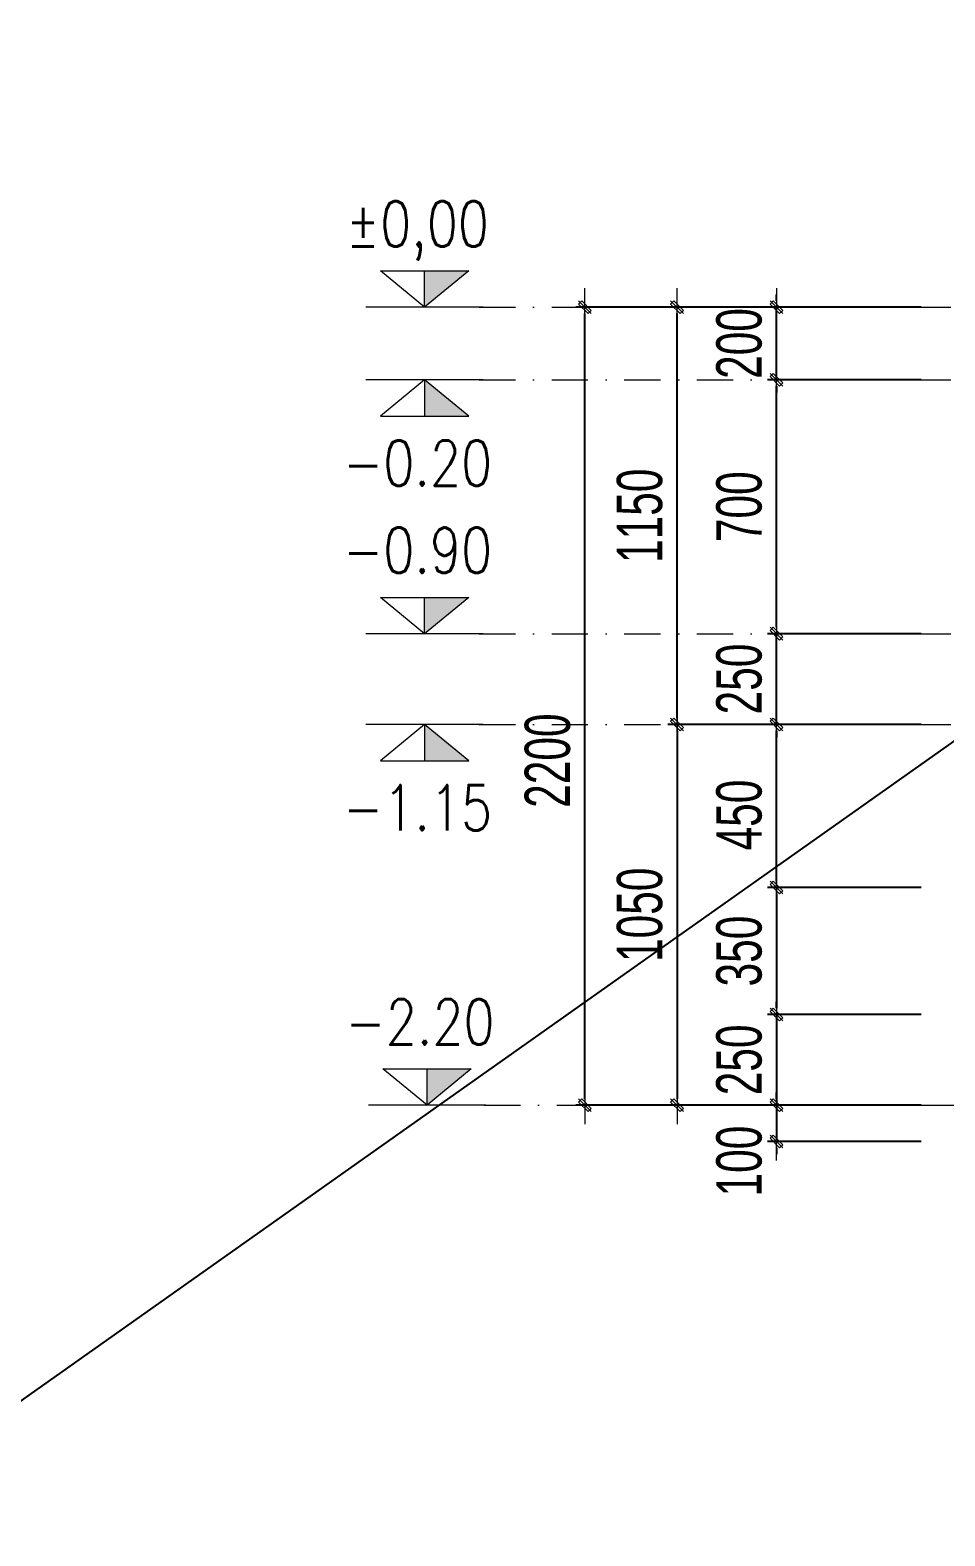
# Model space of a CAD drawing. Header units: millimetres. Extents: x -178395 to 493851, y -561170 to -280028.
# Drawn here: x -39238 to -36717, y -461354 to -457203 of the extents above; entities that cross this region are included whole.
import ezdxf
from ezdxf.enums import TextEntityAlignment as Align

# ---------------------------------------------------------------- set-up
doc = ezdxf.new("R2010")
doc.units = ezdxf.units.MM
doc.header["$MEASUREMENT"] = 0
doc.header["$PDMODE"] = 32
doc.linetypes.add('DASHDOT', pattern=[1, 0.5, -0.25, 0, -0.25])
doc.layers.get('Defpoints').update_dxf_attribs({"color": 1})
doc.layers.add('KCS_Plotter', color=11, linetype='Continuous', plot=False)
for name, color, linetype, lineweight in [('LC Dim', 8, 'Continuous', 18), ('LC Net truc', 79, 'DASHDOT', 13), ('LC Text1', 3, 'Continuous', 20), ('LC Text2', 7, 'Continuous', 25)]:
    doc.layers.add(name, color=color, linetype=linetype, lineweight=lineweight)
doc.styles.add('HOATBIF', font='hoatbif.shx', dxfattribs={"width": 0.7})
doc.styles.add('T1', font='Vnsimli.shx', dxfattribs={"width": 0.8})
doc.dimstyles.new('1-100(1-50)', dxfattribs={"dimscale": 50, "dimtxt": 2.5, "dimasz": 0.35, "dimexe": 0.5, "dimexo": 0, "dimgap": 0.8, "dimtad": 1, "dimdec": 0, "dimzin": 0, "dimdsep": 46, "dimtxsty": 'HOATBIF', "dimblk1": 'DOT', "dimblk2": 'DOT', "dimsah": 1, "dimcen": -1, "dimdle": 1, "dimclrd": 256, "dimclre": 256, "dimclrt": 4, "dimadec": 3, "dimazin": 2, "dimtfac": 0.333333, "dimtdec": 0, "dimtix": 1, "dimtmove": 2, "dimatfit": 3, "dimldrblk": 'DOT', "dimfxl": 1, "dimtvp": 0.833333, "dimtolj": 1, "dimtzin": 0, "dimarcsym": 0})

# ---------------------------------------------------------------- blocks, each defined once
blk = doc.blocks.new('DOT')
at = {"layer": 'LC Dim'}
blk.add_line((-3, 0), (3, 0), dxfattribs=at)
at = {"layer": 'LC Dim', "color": 4}
blk.add_line((-1, -1), (1, 1), dxfattribs=at)
blk.add_lwpolyline([(0.5, 1), (-1, -0.5), (-0.5, -1), (1, 0.5)], close=True, dxfattribs=at)
blk = doc.blocks.new('*D323')
at = {"layer": 'Defpoints', "color": 0, "ltscale": 2, "transparency": 16777216}
for p in [(-36782.3, -460167.1), (-37181.1, -460267.1), (-36782.3, -460267.1)]:
    blk.add_point(p, dxfattribs=at)
at = {"layer": 'LC Dim', "lineweight": -2, "ltscale": 2, "transparency": 16777216}
for p, q in [((-37181.1, -460149.6), (-37181.1, -460132.1)), ((-36782.3, -460167.1), (-37206.1, -460167.1)), ((-37181.1, -460167.1), (-37181.1, -460267.1)), ((-36782.3, -460267.1), (-37206.1, -460267.1)), ((-37181.1, -460284.6), (-37181.1, -460302.1))]:
    blk.add_line(p, q, dxfattribs=at)
at = {"layer": 'LC Dim', "lineweight": -2, "ltscale": 2, "transparency": 16777216, "xscale": 17.5, "yscale": 17.5, "zscale": 17.5}
for p, rotation in [((-37181.1, -460167.1), 270), ((-37181.1, -460267.1), 90)]:
    blk.add_blockref('DOT', p, dxfattribs=dict(at, rotation=rotation))
at = {"layer": 'LC Dim', "color": 4, "ltscale": 2, "transparency": 16777216, "insert": (-37283.6, -460321.1), "char_height": 125, "attachment_point": 5, "rotation": 90, "style": 'HOATBIF'}
blk.add_mtext('\\A1;100', dxfattribs=at)
blk = doc.blocks.new('_Dot')
at = {"color": 0, "linetype": 'ByBlock', "lineweight": -2}
blk.add_line((-0.5, 0), (-1, 0), dxfattribs=at)
at = {"color": 0, "linetype": 'ByBlock', "const_width": 0.5}
blk.add_lwpolyline([(-0.25, 0, 1), (0.25, 0, 1)], format="xyb", close=True, dxfattribs=at)
blk = doc.blocks.new('*D324')
at = {"layer": 'Defpoints', "color": 0, "ltscale": 2, "transparency": 16777216}
for p in [(-37181.1, -458167.1), (-36782.3, -458167.1), (-36782.3, -458867.1)]:
    blk.add_point(p, dxfattribs=at)
at = {"layer": 'LC Dim', "lineweight": -2, "ltscale": 2, "transparency": 16777216}
for p, q in [((-36782.3, -458167.1), (-37206.1, -458167.1)), ((-37181.1, -458849.6), (-37181.1, -458184.6)), ((-36782.3, -458867.1), (-37206.1, -458867.1))]:
    blk.add_line(p, q, dxfattribs=at)
at = {"layer": 'LC Dim', "lineweight": -2, "ltscale": 2, "transparency": 16777216, "xscale": 17.5, "yscale": 17.5, "zscale": 17.5}
for p, rotation in [((-37181.1, -458167.1), 90), ((-37181.1, -458867.1), 270)]:
    blk.add_blockref('DOT', p, dxfattribs=dict(at, rotation=rotation))
at = {"layer": 'LC Dim', "color": 4, "ltscale": 2, "transparency": 16777216, "insert": (-37283.6, -458517.1), "char_height": 125, "attachment_point": 5, "rotation": 90, "style": 'HOATBIF'}
blk.add_mtext('\\A1;700', dxfattribs=at)
blk = doc.blocks.new('*D325')
at = {"layer": 'Defpoints', "color": 0, "ltscale": 2, "transparency": 16777216}
for p in [(-37181.1, -459117.1), (-36782.3, -459117.1), (-36782.3, -459567.1)]:
    blk.add_point(p, dxfattribs=at)
at = {"layer": 'LC Dim', "lineweight": -2, "ltscale": 2, "transparency": 16777216}
for p, q in [((-36782.3, -459117.1), (-37206.1, -459117.1)), ((-37181.1, -459549.6), (-37181.1, -459134.6)), ((-36782.3, -459567.1), (-37206.1, -459567.1))]:
    blk.add_line(p, q, dxfattribs=at)
at = {"layer": 'LC Dim', "lineweight": -2, "ltscale": 2, "transparency": 16777216, "xscale": 17.5, "yscale": 17.5, "zscale": 17.5}
for p, rotation in [((-37181.1, -459117.1), 90), ((-37181.1, -459567.1), 270)]:
    blk.add_blockref('DOT', p, dxfattribs=dict(at, rotation=rotation))
at = {"layer": 'LC Dim', "color": 4, "ltscale": 2, "transparency": 16777216, "insert": (-37283.6, -459367.1), "char_height": 125, "attachment_point": 5, "rotation": 90, "style": 'HOATBIF'}
blk.add_mtext('\\A1;450', dxfattribs=at)
blk = doc.blocks.new('*D326')
at = {"layer": 'Defpoints', "color": 0, "ltscale": 2, "transparency": 16777216}
for p in [(-37455.1, -457967.1), (-36782.3, -457967.1), (-36782.3, -459117.1)]:
    blk.add_point(p, dxfattribs=at)
at = {"layer": 'LC Dim', "lineweight": -2, "ltscale": 2, "transparency": 16777216}
for p, q in [((-36782.3, -457967.1), (-37480.1, -457967.1)), ((-37455.1, -459099.6), (-37455.1, -457984.6)), ((-36782.3, -459117.1), (-37480.1, -459117.1))]:
    blk.add_line(p, q, dxfattribs=at)
at = {"layer": 'LC Dim', "lineweight": -2, "ltscale": 2, "transparency": 16777216, "xscale": 17.5, "yscale": 17.5, "zscale": 17.5}
for p, rotation in [((-37455.1, -457967.1), 90), ((-37455.1, -459117.1), 270)]:
    blk.add_blockref('DOT', p, dxfattribs=dict(at, rotation=rotation))
at = {"layer": 'LC Dim', "color": 4, "ltscale": 2, "transparency": 16777216, "insert": (-37557.6, -458542.1), "char_height": 125, "attachment_point": 5, "rotation": 90, "style": 'HOATBIF'}
blk.add_mtext('\\A1;1150', dxfattribs=at)
blk = doc.blocks.new('*D327')
at = {"layer": 'Defpoints', "color": 0, "ltscale": 2, "transparency": 16777216}
for p in [(-37181.1, -458867.1), (-36782.3, -458867.1), (-36782.3, -459117.1)]:
    blk.add_point(p, dxfattribs=at)
at = {"layer": 'LC Dim', "lineweight": -2, "ltscale": 2, "transparency": 16777216}
for p, q in [((-37181.1, -458849.6), (-37181.1, -458832.1)), ((-36782.3, -458867.1), (-37206.1, -458867.1)), ((-37181.1, -459117.1), (-37181.1, -458867.1)), ((-36782.3, -459117.1), (-37206.1, -459117.1)), ((-37181.1, -459134.6), (-37181.1, -459152.1))]:
    blk.add_line(p, q, dxfattribs=at)
at = {"layer": 'LC Dim', "lineweight": -2, "ltscale": 2, "transparency": 16777216, "xscale": 17.5, "yscale": 17.5, "zscale": 17.5}
for p, rotation in [((-37181.1, -458867.1), 270), ((-37181.1, -459117.1), 90)]:
    blk.add_blockref('DOT', p, dxfattribs=dict(at, rotation=rotation))
at = {"layer": 'LC Dim', "color": 4, "ltscale": 2, "transparency": 16777216, "insert": (-37283.6, -458992.1), "char_height": 125, "attachment_point": 5, "rotation": 90, "style": 'HOATBIF'}
blk.add_mtext('\\A1;250', dxfattribs=at)
blk = doc.blocks.new('*D328')
at = {"layer": 'Defpoints', "color": 0, "ltscale": 2, "transparency": 16777216}
for p in [(-37709.1, -457967.1), (-36782.3, -457967.1), (-36905, -460167.1)]:
    blk.add_point(p, dxfattribs=at)
at = {"layer": 'LC Dim', "lineweight": -2, "ltscale": 2, "transparency": 16777216}
for p, q in [((-36782.3, -457967.1), (-37734.1, -457967.1)), ((-37709.1, -460149.6), (-37709.1, -457984.6)), ((-36905, -460167.1), (-37734.1, -460167.1))]:
    blk.add_line(p, q, dxfattribs=at)
at = {"layer": 'LC Dim', "lineweight": -2, "ltscale": 2, "transparency": 16777216, "xscale": 17.5, "yscale": 17.5, "zscale": 17.5}
for p, rotation in [((-37709.1, -457967.1), 90), ((-37709.1, -460167.1), 270)]:
    blk.add_blockref('DOT', p, dxfattribs=dict(at, rotation=rotation))
at = {"layer": 'LC Dim', "color": 4, "ltscale": 2, "transparency": 16777216, "insert": (-37811.6, -459217.1), "char_height": 125, "attachment_point": 5, "rotation": 90, "style": 'HOATBIF'}
blk.add_mtext('\\A1;2200', dxfattribs=at)
blk = doc.blocks.new('*D329')
at = {"layer": 'Defpoints', "color": 0, "ltscale": 2, "transparency": 16777216}
for p in [(-36782.3, -459117.1), (-37455.1, -460167.1), (-36782.3, -460167.1)]:
    blk.add_point(p, dxfattribs=at)
at = {"layer": 'LC Dim', "lineweight": -2, "ltscale": 2, "transparency": 16777216}
for p, q in [((-36782.3, -459117.1), (-37480.1, -459117.1)), ((-37455.1, -459134.6), (-37455.1, -460149.6)), ((-36782.3, -460167.1), (-37480.1, -460167.1))]:
    blk.add_line(p, q, dxfattribs=at)
at = {"layer": 'LC Dim', "lineweight": -2, "ltscale": 2, "transparency": 16777216, "xscale": 17.5, "yscale": 17.5, "zscale": 17.5}
for p, rotation in [((-37455.1, -459117.1), 90), ((-37455.1, -460167.1), 270)]:
    blk.add_blockref('DOT', p, dxfattribs=dict(at, rotation=rotation))
at = {"layer": 'LC Dim', "color": 4, "ltscale": 2, "transparency": 16777216, "insert": (-37557.6, -459642.1), "char_height": 125, "attachment_point": 5, "rotation": 90, "style": 'HOATBIF'}
blk.add_mtext('\\A1;1050', dxfattribs=at)
blk = doc.blocks.new('*D337')
at = {"layer": 'Defpoints', "color": 0, "ltscale": 2, "transparency": 16777216}
for p in [(-36782.3, -459917.1), (-37181.1, -460167.1), (-36782.3, -460167.1)]:
    blk.add_point(p, dxfattribs=at)
at = {"layer": 'LC Dim', "lineweight": -2, "ltscale": 2, "transparency": 16777216}
for p, q in [((-37181.1, -459899.6), (-37181.1, -459882.1)), ((-36782.3, -459917.1), (-37206.1, -459917.1)), ((-37181.1, -459917.1), (-37181.1, -460167.1)), ((-36782.3, -460167.1), (-37206.1, -460167.1)), ((-37181.1, -460184.6), (-37181.1, -460202.1))]:
    blk.add_line(p, q, dxfattribs=at)
at = {"layer": 'LC Dim', "lineweight": -2, "ltscale": 2, "transparency": 16777216, "xscale": 17.5, "yscale": 17.5, "zscale": 17.5}
for p, rotation in [((-37181.1, -459917.1), 270), ((-37181.1, -460167.1), 90)]:
    blk.add_blockref('DOT', p, dxfattribs=dict(at, rotation=rotation))
at = {"layer": 'LC Dim', "color": 4, "ltscale": 2, "transparency": 16777216, "insert": (-37283.6, -460042.1), "char_height": 125, "attachment_point": 5, "rotation": 90, "style": 'HOATBIF'}
blk.add_mtext('\\A1;250', dxfattribs=at)
blk = doc.blocks.new('Caodo1')
at = {"layer": 'LC Text1'}
blk.add_hatch(color=4, dxfattribs=at).paths.add_polyline_path([(0, 200.2), (0, 0), (243.4, 200.2)])
at = {"layer": 'LC Text1', "color": 4}
for p, q in [((0, 0), (0, 200.2)), ((323.6, 0), (-323.6, 0))]:
    blk.add_line(p, q, dxfattribs=at)
blk.add_lwpolyline([(-243.4, 200.2), (243.4, 200.2), (0, 0), (0, 0)], close=True, dxfattribs=at)
at = {"layer": 'LC Text1', "color": 4, "style": 'T1', "width": 0.8}
blk.add_attdef('%%P0,00', text='', height=250, dxfattribs=at).set_placement((-39, 459.5), align=Align.MIDDLE_CENTER)
blk = doc.blocks.new('*D364')
at = {"layer": 'Defpoints', "color": 0, "transparency": 16777216}
for p in [(-37181.1, -457967.1), (-36968.8, -457967.1), (-36782.3, -458167.1)]:
    blk.add_point(p, dxfattribs=at)
at = {"layer": 'LC Dim', "lineweight": -2, "transparency": 16777216}
for p, q in [((-37181.1, -457949.6), (-37181.1, -457932.1)), ((-36968.8, -457967.1), (-37206.1, -457967.1)), ((-37181.1, -458167.1), (-37181.1, -457967.1)), ((-36782.3, -458167.1), (-37206.1, -458167.1)), ((-37181.1, -458184.6), (-37181.1, -458202.1))]:
    blk.add_line(p, q, dxfattribs=at)
at = {"layer": 'LC Dim', "lineweight": -2, "transparency": 16777216, "xscale": 17.5, "yscale": 17.5, "zscale": 17.5}
for p, rotation in [((-37181.1, -457967.1), 270), ((-37181.1, -458167.1), 90)]:
    blk.add_blockref('DOT', p, dxfattribs=dict(at, rotation=rotation))
at = {"layer": 'LC Dim', "color": 4, "transparency": 16777216, "insert": (-37283.6, -458067.1), "char_height": 125, "attachment_point": 5, "rotation": 90, "style": 'HOATBIF'}
blk.add_mtext('\\A1;200', dxfattribs=at)
blk = doc.blocks.new('*D988')
at = {"layer": 'Defpoints', "color": 0, "ltscale": 2, "transparency": 16777216}
for p in [(-36841.4, -459567.1), (-37181.1, -459917.1), (-36841.4, -459917.1)]:
    blk.add_point(p, dxfattribs=at)
at = {"layer": 'LC Dim', "lineweight": -2, "ltscale": 2, "transparency": 16777216}
for p, q in [((-36841.4, -459567.1), (-37206.1, -459567.1)), ((-37181.1, -459584.6), (-37181.1, -459899.6)), ((-36841.4, -459917.1), (-37206.1, -459917.1))]:
    blk.add_line(p, q, dxfattribs=at)
at = {"layer": 'LC Dim', "lineweight": -2, "ltscale": 2, "transparency": 16777216, "xscale": 17.5, "yscale": 17.5, "zscale": 17.5}
for p, rotation in [((-37181.1, -459567.1), 90), ((-37181.1, -459917.1), 270)]:
    blk.add_blockref('DOT', p, dxfattribs=dict(at, rotation=rotation))
at = {"layer": 'LC Dim', "color": 4, "ltscale": 2, "transparency": 16777216, "insert": (-37283.6, -459742.1), "char_height": 125, "attachment_point": 5, "rotation": 90, "style": 'HOATBIF'}
blk.add_mtext('\\A1;350', dxfattribs=at)

msp = doc.modelspace()

# ---------------------------------------------------------------- linework, layer by layer
at = {"layer": 'KCS_Plotter', "ltscale": 250}
msp.add_line((-45674.7, -465515.4), (-24674.7, -450665.4), dxfattribs=at)
at = {"layer": 'LC Net truc', "ltscale": 200}
for p, q in [((-38000.6, -457967.1), (-36663.8, -457967.1)), ((-38000.6, -458167.1), (-36663.8, -458167.1)), ((-38000.6, -458867.1), (-36663.8, -458867.1)), ((-38000.6, -459117.1), (-36663.8, -459117.1)), ((-37986.6, -460167.1), (-36649.8, -460167.1))]:
    msp.add_line(p, q, dxfattribs=at)

# ---------------------------------------------------------------- block references
at = {"layer": 'LC Text1'}
ref = msp.add_blockref('Caodo1', (-38151, -457967.1), dxfattribs=dict(at, xscale=0.5, yscale=0.5, zscale=0.5))
ref.add_attrib('%%P0,00', '%%p0,00', dxfattribs={"layer": 'LC Text2', "height": 125, "style": 'T1', "width": 0.8}).set_placement((-38170.5, -457737.3), align=Align.MIDDLE_CENTER)
ref = msp.add_blockref('Caodo1', (-38151, -458167.1), dxfattribs=dict(at, xscale=-0.5, yscale=0.5, zscale=0.5, rotation=180.000000000452))
ref.add_attrib('%%P0,00', '-0.20', dxfattribs={"layer": 'LC Text2', "height": 125, "style": 'T1', "width": 0.8}).set_placement((-38170.5, -458396.8), align=Align.MIDDLE_CENTER)
ref = msp.add_blockref('Caodo1', (-38151, -458867.1), dxfattribs=dict(at, xscale=0.5, yscale=0.5, zscale=0.5))
ref.add_attrib('%%P0,00', '-0.90', dxfattribs={"layer": 'LC Text2', "height": 125, "style": 'T1', "width": 0.8}).set_placement((-38170.5, -458637.3), align=Align.MIDDLE_CENTER)
ref = msp.add_blockref('Caodo1', (-38151, -459117.1), dxfattribs=dict(at, xscale=-0.5, yscale=0.5, zscale=0.5, rotation=180.000000000452))
ref.add_attrib('%%P0,00', '-1.15', dxfattribs={"layer": 'LC Text2', "height": 125, "style": 'T1', "width": 0.8}).set_placement((-38170.5, -459346.8), align=Align.MIDDLE_CENTER)
ref = msp.add_blockref('Caodo1', (-38144, -460167.1), dxfattribs=dict(at, xscale=0.5, yscale=0.5, zscale=0.5))
ref.add_attrib('%%P0,00', '-2.20', dxfattribs={"layer": 'LC Text2', "height": 125, "style": 'T1', "width": 0.8}).set_placement((-38163.5, -459937.3), align=Align.MIDDLE_CENTER)

# ---------------------------------------------------------------- dimensions: what is measured, and where the dimension line sits
at = {"layer": 'LC Dim', "ltscale": 2}
for base, p1, p2, picture, middle in [((-37709.1, -457967.1), (-36905, -460167.1), (-36782.3, -457967.1), '*D328', (-37811.6, -459217.1)), ((-37181.1, -459117.1), (-36782.3, -459567.1), (-36782.3, -459117.1), '*D325', (-37283.6, -459367.1)), ((-37181.1, -460267.1), (-36782.3, -460167.1), (-36782.3, -460267.1), '*D323', (-37283.6, -460321.1))]:
    dim = msp.add_linear_dim(base=base, p1=p1, p2=p2, angle=90, dimstyle='1-100(1-50)', dxfattribs=at)
    dim.commit()
    dim.dimension.update_dxf_attribs({"geometry": picture, "text_midpoint": middle, "dimtype": 160})
for base, p1, p2, picture, middle in [((-37455.1, -457967.1), (-36782.3, -459117.1), (-36782.3, -457967.1), '*D326', (-37557.6, -458542.1)), ((-37181.1, -458167.1), (-36782.3, -458867.1), (-36782.3, -458167.1), '*D324', (-37283.6, -458517.1)), ((-37181.1, -458867.1), (-36782.3, -459117.1), (-36782.3, -458867.1), '*D327', (-37283.6, -458992.1)), ((-37455.1, -460167.1), (-36782.3, -459117.1), (-36782.3, -460167.1), '*D329', (-37557.6, -459642.1)), ((-37181.1, -459917.1), (-36841.4, -459567.1), (-36841.4, -459917.1), '*D988', (-37283.6, -459742.1)), ((-37181.1, -460167.1), (-36782.3, -459917.1), (-36782.3, -460167.1), '*D337', (-37283.6, -460042.1))]:
    dim = msp.add_linear_dim(base=base, p1=p1, p2=p2, angle=90, dimstyle='1-100(1-50)', dxfattribs=at)
    dim.commit()
    dim.dimension.update_dxf_attribs({"geometry": picture, "text_midpoint": middle})
at = {"layer": 'LC Dim'}
dim = msp.add_linear_dim(base=(-37181.1, -457967.1), p1=(-36782.3, -458167.1), p2=(-36968.8, -457967.1), angle=90, dimstyle='1-100(1-50)', dxfattribs=at)
dim.commit()
dim.dimension.update_dxf_attribs({"geometry": '*D364', "text_midpoint": (-37283.6, -458067.1)})

doc.saveas('drawing.dxf')
